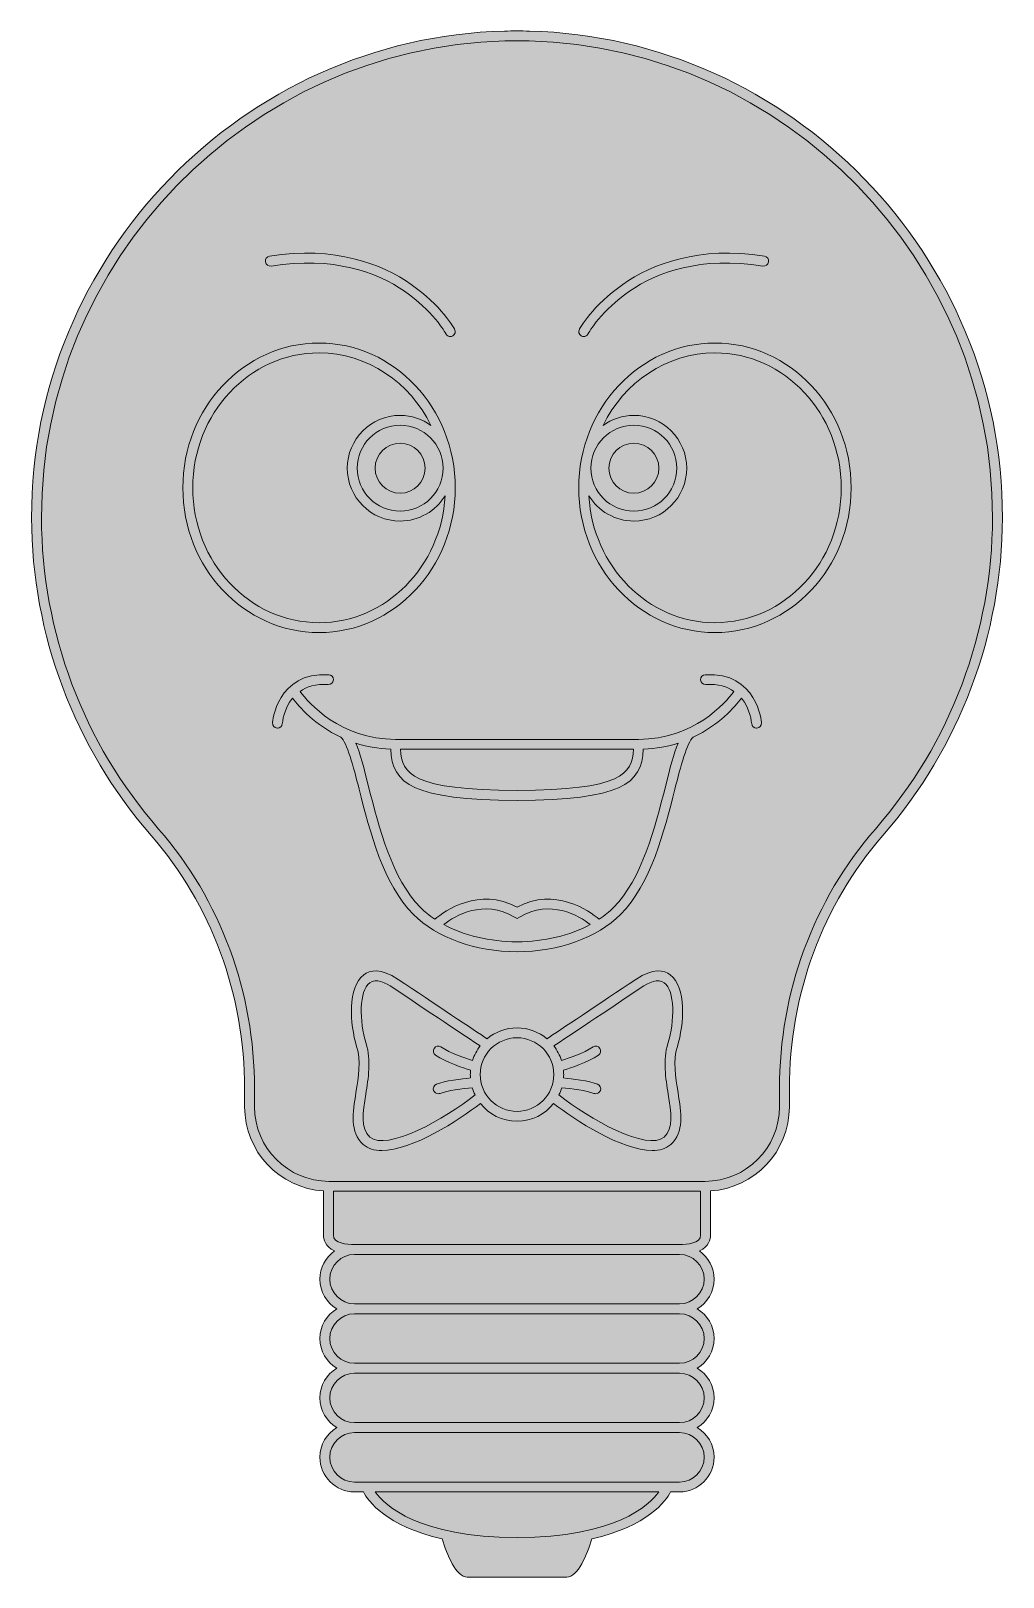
# Model space of a CAD drawing. Header units: inches. Extents: x 0.77 to 3.23, y -3.96 to -0.06.
import ezdxf

# ---------------------------------------------------------------- set-up
doc = ezdxf.new("R2010")
doc.units = ezdxf.units.IN
doc.header["$MEASUREMENT"] = 0
doc.layers.add('Design', color=7, linetype='Continuous', lineweight=0)

msp = doc.modelspace()

# ---------------------------------------------------------------- hatches: boundary and pattern name
at = {"layer": 'Design', "true_color": 0xf8e0c5, "transparency": 33554687}
h = msp.add_hatch(color=254, dxfattribs=at)
h.dxf.hatch_style = 2
edge = h.paths.add_edge_path()
edge.add_spline(control_points=[(2.0317, -0.0576), (2.0211, -0.0573), (2.0105, -0.0572), (2, -0.0572), (1.9895, -0.0572), (1.9789, -0.0573), (1.9683, -0.0576), (1.3075, -0.0742), (0.7713, -0.6259), (0.773, -1.2874), (0.7737, -1.583), (0.8811, -1.8683), (1.0754, -2.0908), (1.2277, -2.2652), (1.3115, -2.4925), (1.3115, -2.7307), (1.3115, -2.7307), (1.3115, -2.7765), (1.3115, -2.7765), (1.3115, -2.8894), (1.3998, -2.9818), (1.5109, -2.9889), (1.5109, -2.9889), (1.5109, -3.1006), (1.5109, -3.1006), (1.5109, -3.1105), (1.5145, -3.1294), (1.5388, -3.1405), (1.5164, -3.1563), (1.5018, -3.1824), (1.5018, -3.2118), (1.5018, -3.2437), (1.519, -3.2715), (1.5445, -3.2869), (1.519, -3.3022), (1.5018, -3.33), (1.5018, -3.3619), (1.5018, -3.3937), (1.519, -3.4216), (1.5445, -3.4369), (1.519, -3.4522), (1.5018, -3.4801), (1.5018, -3.5119), (1.5018, -3.5438), (1.519, -3.5716), (1.5445, -3.5869), (1.519, -3.6023), (1.5018, -3.6301), (1.5018, -3.662), (1.5018, -3.7102), (1.5411, -3.7495), (1.5893, -3.7495), (1.5893, -3.7495), (1.6117, -3.7495), (1.6117, -3.7495), (1.6237, -3.7725), (1.6686, -3.8353), (1.8107, -3.8685), (1.8229, -3.9074), (1.8458, -3.9647), (1.8742, -3.9647), (1.8742, -3.9647), (2.1258, -3.9647), (2.1258, -3.9647), (2.1542, -3.9647), (2.1771, -3.9074), (2.1893, -3.8685), (2.3314, -3.8353), (2.3763, -3.7725), (2.3883, -3.7495), (2.3883, -3.7495), (2.4107, -3.7495), (2.4107, -3.7495), (2.4589, -3.7495), (2.4982, -3.7102), (2.4982, -3.662), (2.4982, -3.6301), (2.481, -3.6023), (2.4555, -3.5869), (2.481, -3.5716), (2.4982, -3.5438), (2.4982, -3.5119), (2.4982, -3.4801), (2.481, -3.4522), (2.4555, -3.4369), (2.481, -3.4216), (2.4982, -3.3937), (2.4982, -3.3619), (2.4982, -3.33), (2.481, -3.3022), (2.4555, -3.2869), (2.481, -3.2715), (2.4982, -3.2437), (2.4982, -3.2118), (2.4982, -3.1824), (2.4836, -3.1563), (2.4612, -3.1405), (2.4855, -3.1294), (2.4891, -3.1105), (2.4891, -3.1006), (2.4891, -3.1006), (2.4891, -2.9889), (2.4891, -2.9889), (2.6002, -2.9818), (2.6885, -2.8894), (2.6885, -2.7765), (2.6885, -2.7765), (2.6885, -2.7307), (2.6885, -2.7307), (2.6885, -2.4925), (2.7723, -2.2652), (2.9246, -2.0908), (3.1189, -1.8683), (3.2263, -1.583), (3.227, -1.2874), (3.2287, -0.6259), (2.6925, -0.0742), (2.0317, -0.0576)], knot_values=[0, 0, 0, 0, 1, 1, 1, 2, 2, 2, 3, 3, 3, 4, 4, 4, 5, 5, 5, 6, 6, 6, 7, 7, 7, 8, 8, 8, 9, 9, 9, 10, 10, 10, 11, 11, 11, 12, 12, 12, 13, 13, 13, 14, 14, 14, 15, 15, 15, 16, 16, 16, 17, 17, 17, 18, 18, 18, 19, 19, 19, 20, 20, 20, 21, 21, 21, 22, 22, 22, 23, 23, 23, 24, 24, 24, 25, 25, 25, 26, 26, 26, 27, 27, 27, 28, 28, 28, 29, 29, 29, 30, 30, 30, 31, 31, 31, 32, 32, 32, 33, 33, 33, 34, 34, 34, 35, 35, 35, 36, 36, 36, 37, 37, 37, 38, 38, 38, 39, 39, 39, 39], degree=3, periodic=0)
at = {"layer": 'Design', "true_color": 0x333333, "transparency": 33554687}
h = msp.add_hatch(color=250, dxfattribs=at)
h.dxf.hatch_style = 2
edge = h.paths.add_edge_path()
edge.add_spline(control_points=[(2.3823, -2.7444), (2.3898, -2.7906), (2.3962, -2.8306), (2.3719, -2.8528), (2.3313, -2.8896), (2.1797, -2.8063), (2.106, -2.7463), (2.1088, -2.7404), (2.1112, -2.7344), (2.1131, -2.7281), (2.1363, -2.7303), (2.177, -2.7353), (2.1945, -2.7423), (2.196, -2.7429), (2.1976, -2.7432), (2.1991, -2.7432), (2.2041, -2.7432), (2.2088, -2.7402), (2.2107, -2.7354), (2.2133, -2.7289), (2.2102, -2.7217), (2.2038, -2.7191), (2.1826, -2.7106), (2.1393, -2.7055), (2.1175, -2.7034), (2.1177, -2.7005), (2.118, -2.6977), (2.118, -2.6947), (2.118, -2.691), (2.1177, -2.6874), (2.1174, -2.6837), (2.1366, -2.6779), (2.1777, -2.6642), (2.206, -2.6459), (2.2117, -2.6421), (2.2134, -2.6344), (2.2096, -2.6286), (2.2059, -2.6228), (2.1981, -2.6211), (2.1923, -2.6249), (2.1679, -2.6408), (2.1313, -2.6533), (2.1124, -2.6591), (2.1082, -2.6457), (2.1015, -2.6334), (2.0931, -2.6225), (2.127, -2.5999), (2.2286, -2.5324), (2.314, -2.4749), (2.3319, -2.4629), (2.3566, -2.451), (2.3724, -2.4627), (2.3995, -2.4828), (2.3989, -2.5598), (2.3814, -2.6163), (2.3684, -2.6584), (2.3758, -2.7041), (2.3823, -2.7444)], knot_values=[0, 0, 0, 0, 1, 1, 1, 2, 2, 2, 3, 3, 3, 4, 4, 4, 5, 5, 5, 6, 6, 6, 7, 7, 7, 8, 8, 8, 9, 9, 9, 10, 10, 10, 11, 11, 11, 12, 12, 12, 13, 13, 13, 14, 14, 14, 15, 15, 15, 16, 16, 16, 17, 17, 17, 18, 18, 18, 19, 19, 19, 19], degree=3, periodic=0)
edge = h.paths.add_edge_path()
edge.add_spline(control_points=[(2, -2.7877), (1.9487, -2.7877), (1.907, -2.746), (1.907, -2.6947), (1.907, -2.6435), (1.9487, -2.6018), (2, -2.6018), (2.0513, -2.6018), (2.093, -2.6435), (2.093, -2.6947), (2.093, -2.746), (2.0513, -2.7877), (2, -2.7877)], knot_values=[0, 0, 0, 0, 1, 1, 1, 2, 2, 2, 3, 3, 3, 4, 4, 4, 4], degree=3, periodic=0)
edge = h.paths.add_edge_path()
edge.add_spline(control_points=[(1.794, -2.6459), (1.8223, -2.6642), (1.8634, -2.6779), (1.8826, -2.6837), (1.8823, -2.6874), (1.882, -2.691), (1.882, -2.6947), (1.882, -2.6977), (1.8823, -2.7005), (1.8825, -2.7034), (1.8607, -2.7055), (1.8174, -2.7106), (1.7962, -2.7191), (1.7898, -2.7217), (1.7867, -2.7289), (1.7893, -2.7354), (1.7912, -2.7402), (1.7959, -2.7432), (1.8009, -2.7432), (1.8024, -2.7432), (1.804, -2.7429), (1.8055, -2.7423), (1.823, -2.7353), (1.8637, -2.7303), (1.8869, -2.7281), (1.8888, -2.7344), (1.8912, -2.7404), (1.894, -2.7463), (1.8203, -2.8063), (1.6687, -2.8896), (1.6281, -2.8528), (1.6038, -2.8306), (1.6102, -2.7906), (1.6177, -2.7444), (1.6242, -2.7041), (1.6316, -2.6584), (1.6186, -2.6163), (1.6011, -2.5598), (1.6005, -2.4828), (1.6276, -2.4627), (1.6434, -2.451), (1.6681, -2.4629), (1.686, -2.4749), (1.7714, -2.5324), (1.873, -2.5999), (1.9069, -2.6225), (1.8985, -2.6334), (1.8918, -2.6457), (1.8876, -2.6591), (1.8687, -2.6533), (1.8321, -2.6408), (1.8077, -2.6249), (1.8019, -2.6211), (1.7941, -2.6228), (1.7904, -2.6286), (1.7866, -2.6344), (1.7883, -2.6421), (1.794, -2.6459)], knot_values=[0, 0, 0, 0, 1, 1, 1, 2, 2, 2, 3, 3, 3, 4, 4, 4, 5, 5, 5, 6, 6, 6, 7, 7, 7, 8, 8, 8, 9, 9, 9, 10, 10, 10, 11, 11, 11, 12, 12, 12, 13, 13, 13, 14, 14, 14, 15, 15, 15, 16, 16, 16, 17, 17, 17, 18, 18, 18, 19, 19, 19, 19], degree=3, periodic=0)
edge = h.paths.add_edge_path()
edge.add_spline(control_points=[(2.3873, -2.4427), (2.3721, -2.4314), (2.3446, -2.4242), (2.3001, -2.4542), (2.2111, -2.514), (2.1048, -2.5847), (2.0755, -2.6042), (2.055, -2.5871), (2.0287, -2.5768), (2, -2.5768), (1.9713, -2.5768), (1.945, -2.5871), (1.9245, -2.6042), (1.8952, -2.5847), (1.7889, -2.514), (1.6999, -2.4542), (1.6554, -2.4242), (1.6279, -2.4314), (1.6127, -2.4427), (1.5712, -2.4735), (1.5772, -2.567), (1.5947, -2.6236), (1.606, -2.6602), (1.5994, -2.701), (1.593, -2.7404), (1.5847, -2.7916), (1.5769, -2.84), (1.6113, -2.8713), (1.6233, -2.8821), (1.6394, -2.8867), (1.6581, -2.8867), (1.7345, -2.8867), (1.8541, -2.8101), (1.9074, -2.7676), (1.929, -2.795), (1.9625, -2.8127), (2, -2.8127), (2.0375, -2.8127), (2.071, -2.795), (2.0926, -2.7676), (2.1459, -2.8101), (2.2655, -2.8867), (2.3419, -2.8867), (2.3606, -2.8867), (2.3767, -2.8821), (2.3887, -2.8713), (2.4231, -2.84), (2.4153, -2.7916), (2.407, -2.7404), (2.4006, -2.701), (2.394, -2.6602), (2.4053, -2.6236), (2.4228, -2.567), (2.4288, -2.4735), (2.3873, -2.4427)], knot_values=[0, 0, 0, 0, 1, 1, 1, 2, 2, 2, 3, 3, 3, 4, 4, 4, 5, 5, 5, 6, 6, 6, 7, 7, 7, 8, 8, 8, 9, 9, 9, 10, 10, 10, 11, 11, 11, 12, 12, 12, 13, 13, 13, 14, 14, 14, 15, 15, 15, 16, 16, 16, 17, 17, 17, 18, 18, 18, 18], degree=3, periodic=0)
edge = h.paths.add_edge_path()
edge.add_spline(control_points=[(2.1576, -0.811), (2.1589, -0.8086), (2.2927, -0.5737), (2.6256, -0.6266), (2.6324, -0.6277), (2.637, -0.6341), (2.6359, -0.641), (2.6349, -0.6478), (2.6285, -0.6524), (2.6216, -0.6513), (2.3065, -0.6012), (2.1845, -0.814), (2.1795, -0.8231), (2.1772, -0.8272), (2.173, -0.8295), (2.1686, -0.8295), (2.1665, -0.8295), (2.1644, -0.829), (2.1625, -0.828), (2.1565, -0.8246), (2.1543, -0.8171), (2.1576, -0.811)], knot_values=[0, 0, 0, 0, 1, 1, 1, 2, 2, 2, 3, 3, 3, 4, 4, 4, 5, 5, 5, 6, 6, 6, 7, 7, 7, 7], degree=3, periodic=0)
edge = h.paths.add_edge_path()
edge.add_spline(control_points=[(1.3641, -0.641), (1.363, -0.6341), (1.3676, -0.6277), (1.3744, -0.6266), (1.7073, -0.5737), (1.8411, -0.8086), (1.8424, -0.811), (1.8457, -0.8171), (1.8435, -0.8246), (1.8375, -0.828), (1.8356, -0.829), (1.8335, -0.8295), (1.8314, -0.8295), (1.827, -0.8295), (1.8228, -0.8272), (1.8205, -0.8231), (1.8155, -0.814), (1.6935, -0.6012), (1.3784, -0.6513), (1.3715, -0.6524), (1.3651, -0.6478), (1.3641, -0.641)], knot_values=[0, 0, 0, 0, 1, 1, 1, 2, 2, 2, 3, 3, 3, 4, 4, 4, 5, 5, 5, 6, 6, 6, 7, 7, 7, 7], degree=3, periodic=0)
edge = h.paths.add_edge_path()
edge.add_spline(control_points=[(2.375, -1.9672), (2.3485, -2.0714), (2.3155, -2.201), (2.2443, -2.2722), (2.2335, -2.283), (2.2213, -2.2928), (2.2079, -2.3018), (2.1821, -2.2807), (2.0955, -2.2202), (2, -2.2716), (1.9045, -2.2202), (1.8179, -2.2807), (1.7921, -2.3018), (1.7787, -2.2928), (1.7665, -2.283), (1.7557, -2.2722), (1.6845, -2.201), (1.6515, -2.0714), (1.625, -1.9672), (1.6132, -1.9209), (1.6037, -1.8834), (1.5926, -1.8572), (1.6188, -1.8656), (1.6482, -1.8713), (1.6807, -1.8724), (1.6847, -1.9617), (1.7366, -1.9998), (2, -2.0022), (2.2634, -1.9998), (2.3153, -1.9617), (2.3193, -1.8724), (2.3518, -1.8713), (2.3812, -1.8656), (2.4074, -1.8572), (2.3963, -1.8834), (2.3868, -1.9209), (2.375, -1.9672)], knot_values=[0, 0, 0, 0, 1, 1, 1, 2, 2, 2, 3, 3, 3, 4, 4, 4, 5, 5, 5, 6, 6, 6, 7, 7, 7, 8, 8, 8, 9, 9, 9, 10, 10, 10, 11, 11, 11, 12, 12, 12, 12], degree=3, periodic=0)
edge = h.paths.add_edge_path()
edge.add_spline(control_points=[(2, -2.3592), (1.9314, -2.3591), (1.8664, -2.3433), (1.8148, -2.3154), (1.8433, -2.2935), (1.9151, -2.2505), (1.9937, -2.2967), (1.9937, -2.2967), (2, -2.3005), (2, -2.3005), (2, -2.3005), (2.0063, -2.2967), (2.0063, -2.2967), (2.0849, -2.2505), (2.1567, -2.2935), (2.1852, -2.3154), (2.1336, -2.3433), (2.0686, -2.3591), (2, -2.3592)], knot_values=[0, 0, 0, 0, 1, 1, 1, 2, 2, 2, 3, 3, 3, 4, 4, 4, 5, 5, 5, 6, 6, 6, 6], degree=3, periodic=0)
edge = h.paths.add_edge_path()
edge.add_spline(control_points=[(2.2943, -1.8727), (2.2919, -1.9362), (2.2634, -1.9748), (2, -1.9772), (1.7366, -1.9748), (1.7081, -1.9362), (1.7057, -1.8727), (1.7057, -1.8727), (2.2943, -1.8727), (2.2943, -1.8727)], knot_values=[0, 0, 0, 0, 1, 1, 1, 2, 2, 2, 3, 3, 3, 3], degree=3, periodic=0)
edge = h.paths.add_edge_path()
edge.add_spline(control_points=[(2.4758, -1.6841), (2.469, -1.6845), (2.4637, -1.6904), (2.4641, -1.6973), (2.4645, -1.7042), (2.4702, -1.7094), (2.4773, -1.709), (2.5089, -1.7071), (2.5318, -1.7147), (2.5485, -1.7263), (2.5266, -1.7556), (2.4466, -1.8477), (2.3071, -1.8477), (2.3071, -1.8477), (1.6929, -1.8477), (1.6929, -1.8477), (1.5534, -1.8477), (1.4734, -1.7556), (1.4515, -1.7263), (1.4682, -1.7147), (1.4911, -1.7071), (1.5227, -1.709), (1.5298, -1.7094), (1.5355, -1.7042), (1.5359, -1.6973), (1.5363, -1.6904), (1.531, -1.6845), (1.5242, -1.6841), (1.3929, -1.6762), (1.382, -1.8046), (1.3819, -1.8059), (1.3814, -1.8128), (1.3866, -1.8188), (1.3935, -1.8193), (1.3938, -1.8193), (1.3941, -1.8194), (1.3944, -1.8194), (1.4009, -1.8194), (1.4064, -1.8144), (1.4068, -1.8078), (1.407, -1.8053), (1.4101, -1.7709), (1.4328, -1.7434), (1.4496, -1.7657), (1.4896, -1.8114), (1.5545, -1.8421), (1.5703, -1.8538), (1.5865, -1.9171), (1.6008, -1.9734), (1.628, -2.0805), (1.6619, -2.2138), (1.7381, -2.2899), (1.797, -2.3488), (1.8949, -2.3841), (2, -2.3842), (2.1051, -2.3841), (2.203, -2.3488), (2.2619, -2.2899), (2.3381, -2.2138), (2.372, -2.0805), (2.3992, -1.9734), (2.4135, -1.9171), (2.4297, -1.8538), (2.4455, -1.8421), (2.5104, -1.8114), (2.5504, -1.7657), (2.5672, -1.7434), (2.5899, -1.7709), (2.593, -1.8053), (2.5932, -1.8078), (2.5936, -1.8144), (2.5991, -1.8194), (2.6056, -1.8194), (2.6059, -1.8194), (2.6062, -1.8193), (2.6065, -1.8193), (2.6134, -1.8188), (2.6186, -1.8128), (2.6181, -1.8059), (2.618, -1.8046), (2.6071, -1.6762), (2.4758, -1.6841)], knot_values=[0, 0, 0, 0, 1, 1, 1, 2, 2, 2, 3, 3, 3, 4, 4, 4, 5, 5, 5, 6, 6, 6, 7, 7, 7, 8, 8, 8, 9, 9, 9, 10, 10, 10, 11, 11, 11, 12, 12, 12, 13, 13, 13, 14, 14, 14, 15, 15, 15, 16, 16, 16, 17, 17, 17, 18, 18, 18, 19, 19, 19, 20, 20, 20, 21, 21, 21, 22, 22, 22, 23, 23, 23, 24, 24, 24, 25, 25, 25, 26, 26, 26, 27, 27, 27, 27], degree=3, periodic=0)
edge = h.paths.add_edge_path()
edge.add_spline(control_points=[(2.2324, -1.1624), (2.2324, -1.1275), (2.2606, -1.0993), (2.2955, -1.0993), (2.3303, -1.0993), (2.3586, -1.1275), (2.3586, -1.1624), (2.3586, -1.1972), (2.3303, -1.2255), (2.2955, -1.2255), (2.2606, -1.2255), (2.2324, -1.1972), (2.2324, -1.1624)], knot_values=[0, 0, 0, 0, 1, 1, 1, 2, 2, 2, 3, 3, 3, 4, 4, 4, 4], degree=3, periodic=0)
edge = h.paths.add_edge_path()
edge.add_spline(control_points=[(1.7676, -1.1624), (1.7676, -1.1972), (1.7394, -1.2255), (1.7045, -1.2255), (1.6697, -1.2255), (1.6414, -1.1972), (1.6414, -1.1624), (1.6414, -1.1275), (1.6697, -1.0993), (1.7045, -1.0993), (1.7394, -1.0993), (1.7676, -1.1275), (1.7676, -1.1624)], knot_values=[0, 0, 0, 0, 1, 1, 1, 2, 2, 2, 3, 3, 3, 4, 4, 4, 4], degree=3, periodic=0)
edge = h.paths.add_edge_path()
edge.add_spline(control_points=[(2.1869, -1.1624), (2.1869, -1.1025), (2.2356, -1.0538), (2.2955, -1.0538), (2.3553, -1.0538), (2.404, -1.1025), (2.404, -1.1624), (2.404, -1.2222), (2.3553, -1.2709), (2.2955, -1.2709), (2.2356, -1.2709), (2.1869, -1.2222), (2.1869, -1.1624)], knot_values=[0, 0, 0, 0, 1, 1, 1, 2, 2, 2, 3, 3, 3, 4, 4, 4, 4], degree=3, periodic=0)
edge = h.paths.add_edge_path()
edge.add_spline(control_points=[(2.5004, -1.5527), (2.3306, -1.5527), (2.1914, -1.4106), (2.1817, -1.2319), (2.2052, -1.2702), (2.2473, -1.2959), (2.2955, -1.2959), (2.3691, -1.2959), (2.429, -1.236), (2.429, -1.1624), (2.429, -1.0887), (2.3691, -1.0288), (2.2955, -1.0288), (2.2663, -1.0288), (2.2394, -1.0383), (2.2174, -1.0543), (2.2708, -0.9454), (2.3776, -0.8709), (2.5004, -0.8709), (2.6765, -0.8709), (2.8197, -1.0239), (2.8197, -1.2118), (2.8197, -1.3998), (2.6765, -1.5527), (2.5004, -1.5527)], knot_values=[0, 0, 0, 0, 1, 1, 1, 2, 2, 2, 3, 3, 3, 4, 4, 4, 5, 5, 5, 6, 6, 6, 7, 7, 7, 8, 8, 8, 8], degree=3, periodic=0)
edge = h.paths.add_edge_path()
edge.add_spline(control_points=[(2.5004, -0.8459), (2.3105, -0.8459), (2.1561, -1.0101), (2.1561, -1.2118), (2.1561, -1.4136), (2.3105, -1.5777), (2.5004, -1.5777), (2.6903, -1.5777), (2.8447, -1.4136), (2.8447, -1.2118), (2.8447, -1.0101), (2.6903, -0.8459), (2.5004, -0.8459)], knot_values=[0, 0, 0, 0, 1, 1, 1, 2, 2, 2, 3, 3, 3, 4, 4, 4, 4], degree=3, periodic=0)
edge = h.paths.add_edge_path()
edge.add_spline(control_points=[(1.8131, -1.1624), (1.8131, -1.2222), (1.7644, -1.2709), (1.7045, -1.2709), (1.6447, -1.2709), (1.596, -1.2222), (1.596, -1.1624), (1.596, -1.1025), (1.6447, -1.0538), (1.7045, -1.0538), (1.7644, -1.0538), (1.8131, -1.1025), (1.8131, -1.1624)], knot_values=[0, 0, 0, 0, 1, 1, 1, 2, 2, 2, 3, 3, 3, 4, 4, 4, 4], degree=3, periodic=0)
edge = h.paths.add_edge_path()
edge.add_spline(control_points=[(1.1803, -1.2118), (1.1803, -1.0239), (1.3235, -0.8709), (1.4996, -0.8709), (1.6224, -0.8709), (1.7292, -0.9454), (1.7826, -1.0543), (1.7606, -1.0383), (1.7337, -1.0288), (1.7045, -1.0288), (1.6309, -1.0288), (1.571, -1.0887), (1.571, -1.1624), (1.571, -1.236), (1.6309, -1.2959), (1.7045, -1.2959), (1.7527, -1.2959), (1.7948, -1.2702), (1.8183, -1.2319), (1.8086, -1.4106), (1.6694, -1.5527), (1.4996, -1.5527), (1.3235, -1.5527), (1.1803, -1.3998), (1.1803, -1.2118)], knot_values=[0, 0, 0, 0, 1, 1, 1, 2, 2, 2, 3, 3, 3, 4, 4, 4, 5, 5, 5, 6, 6, 6, 7, 7, 7, 8, 8, 8, 8], degree=3, periodic=0)
edge = h.paths.add_edge_path()
edge.add_spline(control_points=[(1.8439, -1.2118), (1.8439, -1.0101), (1.6895, -0.8459), (1.4996, -0.8459), (1.3097, -0.8459), (1.1553, -1.0101), (1.1553, -1.2118), (1.1553, -1.4136), (1.3097, -1.5777), (1.4996, -1.5777), (1.6895, -1.5777), (1.8439, -1.4136), (1.8439, -1.2118)], knot_values=[0, 0, 0, 0, 1, 1, 1, 2, 2, 2, 3, 3, 3, 4, 4, 4, 4], degree=3, periodic=0)
edge = h.paths.add_edge_path()
edge.add_spline(control_points=[(2.9058, -2.0744), (2.7495, -2.2533), (2.6635, -2.4864), (2.6635, -2.7307), (2.6635, -2.7307), (2.6635, -2.7765), (2.6635, -2.7765), (2.6635, -2.8802), (2.5791, -2.9646), (2.4753, -2.9646), (2.4753, -2.9646), (1.5247, -2.9646), (1.5247, -2.9646), (1.4209, -2.9646), (1.3365, -2.8802), (1.3365, -2.7765), (1.3365, -2.7765), (1.3365, -2.7307), (1.3365, -2.7307), (1.3365, -2.4864), (1.2505, -2.2533), (1.0942, -2.0744), (0.9039, -1.8564), (0.7987, -1.5769), (0.798, -1.2873), (0.7963, -0.6393), (1.3216, -0.0989), (1.969, -0.0826), (1.9793, -0.0823), (1.9897, -0.0822), (2, -0.0822), (2.0103, -0.0822), (2.0207, -0.0823), (2.031, -0.0826), (2.6784, -0.0989), (3.2037, -0.6393), (3.202, -1.2873), (3.2013, -1.5769), (3.0961, -1.8564), (2.9058, -2.0744)], knot_values=[0, 0, 0, 0, 1, 1, 1, 2, 2, 2, 3, 3, 3, 4, 4, 4, 5, 5, 5, 6, 6, 6, 7, 7, 7, 8, 8, 8, 9, 9, 9, 10, 10, 10, 11, 11, 11, 12, 12, 12, 13, 13, 13, 13], degree=3, periodic=0)
edge = h.paths.add_edge_path()
edge.add_spline(control_points=[(2.4641, -3.1006), (2.4641, -3.1212), (2.4306, -3.1243), (2.4107, -3.1243), (2.4107, -3.1243), (1.5893, -3.1243), (1.5893, -3.1243), (1.5694, -3.1243), (1.5359, -3.1212), (1.5359, -3.1006), (1.5359, -3.1006), (1.5359, -2.9896), (1.5359, -2.9896), (1.5359, -2.9896), (2.4641, -2.9896), (2.4641, -2.9896), (2.4641, -2.9896), (2.4641, -3.1006), (2.4641, -3.1006)], knot_values=[0, 0, 0, 0, 1, 1, 1, 2, 2, 2, 3, 3, 3, 4, 4, 4, 5, 5, 5, 6, 6, 6, 6], degree=3, periodic=0)
edge = h.paths.add_edge_path()
edge.add_spline(control_points=[(2.4732, -3.2118), (2.4732, -3.2463), (2.4452, -3.2743), (2.4107, -3.2743), (2.4107, -3.2743), (1.5893, -3.2743), (1.5893, -3.2743), (1.5548, -3.2743), (1.5268, -3.2463), (1.5268, -3.2118), (1.5268, -3.1773), (1.5548, -3.1493), (1.5893, -3.1493), (1.5893, -3.1493), (2.4107, -3.1493), (2.4107, -3.1493), (2.4452, -3.1493), (2.4732, -3.1773), (2.4732, -3.2118)], knot_values=[0, 0, 0, 0, 1, 1, 1, 2, 2, 2, 3, 3, 3, 4, 4, 4, 5, 5, 5, 6, 6, 6, 6], degree=3, periodic=0)
edge = h.paths.add_edge_path()
edge.add_spline(control_points=[(2.4732, -3.3619), (2.4732, -3.3963), (2.4452, -3.4244), (2.4107, -3.4244), (2.4107, -3.4244), (1.5893, -3.4244), (1.5893, -3.4244), (1.5548, -3.4244), (1.5268, -3.3963), (1.5268, -3.3619), (1.5268, -3.3274), (1.5548, -3.2994), (1.5893, -3.2994), (1.5893, -3.2994), (2.4107, -3.2994), (2.4107, -3.2994), (2.4452, -3.2994), (2.4732, -3.3274), (2.4732, -3.3619)], knot_values=[0, 0, 0, 0, 1, 1, 1, 2, 2, 2, 3, 3, 3, 4, 4, 4, 5, 5, 5, 6, 6, 6, 6], degree=3, periodic=0)
edge = h.paths.add_edge_path()
edge.add_spline(control_points=[(2.4732, -3.5119), (2.4732, -3.5464), (2.4452, -3.5744), (2.4107, -3.5744), (2.4107, -3.5744), (1.5893, -3.5744), (1.5893, -3.5744), (1.5548, -3.5744), (1.5268, -3.5464), (1.5268, -3.5119), (1.5268, -3.4774), (1.5548, -3.4494), (1.5893, -3.4494), (1.5893, -3.4494), (2.4107, -3.4494), (2.4107, -3.4494), (2.4452, -3.4494), (2.4732, -3.4774), (2.4732, -3.5119)], knot_values=[0, 0, 0, 0, 1, 1, 1, 2, 2, 2, 3, 3, 3, 4, 4, 4, 5, 5, 5, 6, 6, 6, 6], degree=3, periodic=0)
edge = h.paths.add_edge_path()
edge.add_spline(control_points=[(2.4732, -3.662), (2.4732, -3.6965), (2.4452, -3.7245), (2.4107, -3.7245), (2.4107, -3.7245), (1.5893, -3.7245), (1.5893, -3.7245), (1.5548, -3.7245), (1.5268, -3.6965), (1.5268, -3.662), (1.5268, -3.6275), (1.5548, -3.5994), (1.5893, -3.5994), (1.5893, -3.5994), (2.4107, -3.5994), (2.4107, -3.5994), (2.4452, -3.5994), (2.4732, -3.6275), (2.4732, -3.662)], knot_values=[0, 0, 0, 0, 1, 1, 1, 2, 2, 2, 3, 3, 3, 4, 4, 4, 5, 5, 5, 6, 6, 6, 6], degree=3, periodic=0)
edge = h.paths.add_edge_path()
edge.add_spline(control_points=[(2, -3.8645), (1.7511, -3.8645), (1.6668, -3.7839), (1.6414, -3.7495), (1.6414, -3.7495), (2.3586, -3.7495), (2.3586, -3.7495), (2.3332, -3.7839), (2.2489, -3.8645), (2, -3.8645)], knot_values=[0, 0, 0, 0, 1, 1, 1, 2, 2, 2, 3, 3, 3, 3], degree=3, periodic=0)
edge = h.paths.add_edge_path()
edge.add_spline(control_points=[(2.0317, -0.0576), (2.0211, -0.0573), (2.0105, -0.0572), (2, -0.0572), (1.9895, -0.0572), (1.9789, -0.0573), (1.9683, -0.0576), (1.3075, -0.0742), (0.7713, -0.6259), (0.773, -1.2874), (0.7737, -1.583), (0.8811, -1.8683), (1.0754, -2.0908), (1.2277, -2.2652), (1.3115, -2.4925), (1.3115, -2.7307), (1.3115, -2.7307), (1.3115, -2.7765), (1.3115, -2.7765), (1.3115, -2.8894), (1.3998, -2.9818), (1.5109, -2.9889), (1.5109, -2.9889), (1.5109, -3.1006), (1.5109, -3.1006), (1.5109, -3.1105), (1.5145, -3.1294), (1.5388, -3.1405), (1.5164, -3.1563), (1.5018, -3.1824), (1.5018, -3.2118), (1.5018, -3.2437), (1.519, -3.2715), (1.5445, -3.2869), (1.519, -3.3022), (1.5018, -3.33), (1.5018, -3.3619), (1.5018, -3.3937), (1.519, -3.4216), (1.5445, -3.4369), (1.519, -3.4522), (1.5018, -3.4801), (1.5018, -3.5119), (1.5018, -3.5438), (1.519, -3.5716), (1.5445, -3.5869), (1.519, -3.6023), (1.5018, -3.6301), (1.5018, -3.662), (1.5018, -3.7102), (1.5411, -3.7495), (1.5893, -3.7495), (1.5893, -3.7495), (1.6117, -3.7495), (1.6117, -3.7495), (1.6237, -3.7725), (1.6686, -3.8353), (1.8107, -3.8685), (1.8229, -3.9074), (1.8458, -3.9647), (1.8742, -3.9647), (1.8742, -3.9647), (2.1258, -3.9647), (2.1258, -3.9647), (2.1542, -3.9647), (2.1771, -3.9074), (2.1893, -3.8685), (2.3314, -3.8353), (2.3763, -3.7725), (2.3883, -3.7495), (2.3883, -3.7495), (2.4107, -3.7495), (2.4107, -3.7495), (2.4589, -3.7495), (2.4982, -3.7102), (2.4982, -3.662), (2.4982, -3.6301), (2.481, -3.6023), (2.4555, -3.5869), (2.481, -3.5716), (2.4982, -3.5438), (2.4982, -3.5119), (2.4982, -3.4801), (2.481, -3.4522), (2.4555, -3.4369), (2.481, -3.4216), (2.4982, -3.3937), (2.4982, -3.3619), (2.4982, -3.33), (2.481, -3.3022), (2.4555, -3.2869), (2.481, -3.2715), (2.4982, -3.2437), (2.4982, -3.2118), (2.4982, -3.1824), (2.4836, -3.1563), (2.4612, -3.1405), (2.4855, -3.1294), (2.4891, -3.1105), (2.4891, -3.1006), (2.4891, -3.1006), (2.4891, -2.9889), (2.4891, -2.9889), (2.6002, -2.9818), (2.6885, -2.8894), (2.6885, -2.7765), (2.6885, -2.7765), (2.6885, -2.7307), (2.6885, -2.7307), (2.6885, -2.4925), (2.7723, -2.2652), (2.9246, -2.0908), (3.1189, -1.8683), (3.2263, -1.583), (3.227, -1.2874), (3.2287, -0.6259), (2.6925, -0.0742), (2.0317, -0.0576)], knot_values=[0, 0, 0, 0, 1, 1, 1, 2, 2, 2, 3, 3, 3, 4, 4, 4, 5, 5, 5, 6, 6, 6, 7, 7, 7, 8, 8, 8, 9, 9, 9, 10, 10, 10, 11, 11, 11, 12, 12, 12, 13, 13, 13, 14, 14, 14, 15, 15, 15, 16, 16, 16, 17, 17, 17, 18, 18, 18, 19, 19, 19, 20, 20, 20, 21, 21, 21, 22, 22, 22, 23, 23, 23, 24, 24, 24, 25, 25, 25, 26, 26, 26, 27, 27, 27, 28, 28, 28, 29, 29, 29, 30, 30, 30, 31, 31, 31, 32, 32, 32, 33, 33, 33, 34, 34, 34, 35, 35, 35, 36, 36, 36, 37, 37, 37, 38, 38, 38, 39, 39, 39, 39], degree=3, periodic=0)

# ---------------------------------------------------------------- linework, layer by layer
at = {"layer": 'Design'}
for points, knots in [([(2.0317, -0.0576), (2.0211, -0.0573), (2.0105, -0.0572), (2, -0.0572), (1.9895, -0.0572), (1.9789, -0.0573), (1.9683, -0.0576), (1.3075, -0.0742), (0.7713, -0.6259), (0.773, -1.2874), (0.7737, -1.583), (0.8811, -1.8683), (1.0754, -2.0908), (1.2277, -2.2652), (1.3115, -2.4925), (1.3115, -2.7307), (1.3115, -2.7307), (1.3115, -2.7765), (1.3115, -2.7765), (1.3115, -2.8894), (1.3998, -2.9818), (1.5109, -2.9889), (1.5109, -2.9889), (1.5109, -3.1006), (1.5109, -3.1006), (1.5109, -3.1105), (1.5145, -3.1294), (1.5388, -3.1405), (1.5164, -3.1563), (1.5018, -3.1824), (1.5018, -3.2118), (1.5018, -3.2437), (1.519, -3.2715), (1.5445, -3.2869), (1.519, -3.3022), (1.5018, -3.33), (1.5018, -3.3619), (1.5018, -3.3937), (1.519, -3.4216), (1.5445, -3.4369), (1.519, -3.4522), (1.5018, -3.4801), (1.5018, -3.5119), (1.5018, -3.5438), (1.519, -3.5716), (1.5445, -3.5869), (1.519, -3.6023), (1.5018, -3.6301), (1.5018, -3.662), (1.5018, -3.7102), (1.5411, -3.7495), (1.5893, -3.7495), (1.5893, -3.7495), (1.6117, -3.7495), (1.6117, -3.7495), (1.6237, -3.7725), (1.6686, -3.8353), (1.8107, -3.8685), (1.8229, -3.9074), (1.8458, -3.9647), (1.8742, -3.9647), (1.8742, -3.9647), (2.1258, -3.9647), (2.1258, -3.9647), (2.1542, -3.9647), (2.1771, -3.9074), (2.1893, -3.8685), (2.3314, -3.8353), (2.3763, -3.7725), (2.3883, -3.7495), (2.3883, -3.7495), (2.4107, -3.7495), (2.4107, -3.7495), (2.4589, -3.7495), (2.4982, -3.7102), (2.4982, -3.662), (2.4982, -3.6301), (2.481, -3.6023), (2.4555, -3.5869), (2.481, -3.5716), (2.4982, -3.5438), (2.4982, -3.5119), (2.4982, -3.4801), (2.481, -3.4522), (2.4555, -3.4369), (2.481, -3.4216), (2.4982, -3.3937), (2.4982, -3.3619), (2.4982, -3.33), (2.481, -3.3022), (2.4555, -3.2869), (2.481, -3.2715), (2.4982, -3.2437), (2.4982, -3.2118), (2.4982, -3.1824), (2.4836, -3.1563), (2.4612, -3.1405), (2.4855, -3.1294), (2.4891, -3.1105), (2.4891, -3.1006), (2.4891, -3.1006), (2.4891, -2.9889), (2.4891, -2.9889), (2.6002, -2.9818), (2.6885, -2.8894), (2.6885, -2.7765), (2.6885, -2.7765), (2.6885, -2.7307), (2.6885, -2.7307), (2.6885, -2.4925), (2.7723, -2.2652), (2.9246, -2.0908), (3.1189, -1.8683), (3.2263, -1.583), (3.227, -1.2874), (3.2287, -0.6259), (2.6925, -0.0742), (2.0317, -0.0576)], [0, 0, 0, 0, 1, 1, 1, 2, 2, 2, 3, 3, 3, 4, 4, 4, 5, 5, 5, 6, 6, 6, 7, 7, 7, 8, 8, 8, 9, 9, 9, 10, 10, 10, 11, 11, 11, 12, 12, 12, 13, 13, 13, 14, 14, 14, 15, 15, 15, 16, 16, 16, 17, 17, 17, 18, 18, 18, 19, 19, 19, 20, 20, 20, 21, 21, 21, 22, 22, 22, 23, 23, 23, 24, 24, 24, 25, 25, 25, 26, 26, 26, 27, 27, 27, 28, 28, 28, 29, 29, 29, 30, 30, 30, 31, 31, 31, 32, 32, 32, 33, 33, 33, 34, 34, 34, 35, 35, 35, 36, 36, 36, 37, 37, 37, 38, 38, 38, 39, 39, 39, 39]), ([(2.0317, -0.0576), (2.0211, -0.0573), (2.0105, -0.0572), (2, -0.0572), (1.9895, -0.0572), (1.9789, -0.0573), (1.9683, -0.0576), (1.3075, -0.0742), (0.7713, -0.6259), (0.773, -1.2874), (0.7737, -1.583), (0.8811, -1.8683), (1.0754, -2.0908), (1.2277, -2.2652), (1.3115, -2.4925), (1.3115, -2.7307), (1.3115, -2.7307), (1.3115, -2.7765), (1.3115, -2.7765), (1.3115, -2.8894), (1.3998, -2.9818), (1.5109, -2.9889), (1.5109, -2.9889), (1.5109, -3.1006), (1.5109, -3.1006), (1.5109, -3.1105), (1.5145, -3.1294), (1.5388, -3.1405), (1.5164, -3.1563), (1.5018, -3.1824), (1.5018, -3.2118), (1.5018, -3.2437), (1.519, -3.2715), (1.5445, -3.2869), (1.519, -3.3022), (1.5018, -3.33), (1.5018, -3.3619), (1.5018, -3.3937), (1.519, -3.4216), (1.5445, -3.4369), (1.519, -3.4522), (1.5018, -3.4801), (1.5018, -3.5119), (1.5018, -3.5438), (1.519, -3.5716), (1.5445, -3.5869), (1.519, -3.6023), (1.5018, -3.6301), (1.5018, -3.662), (1.5018, -3.7102), (1.5411, -3.7495), (1.5893, -3.7495), (1.5893, -3.7495), (1.6117, -3.7495), (1.6117, -3.7495), (1.6237, -3.7725), (1.6686, -3.8353), (1.8107, -3.8685), (1.8229, -3.9074), (1.8458, -3.9647), (1.8742, -3.9647), (1.8742, -3.9647), (2.1258, -3.9647), (2.1258, -3.9647), (2.1542, -3.9647), (2.1771, -3.9074), (2.1893, -3.8685), (2.3314, -3.8353), (2.3763, -3.7725), (2.3883, -3.7495), (2.3883, -3.7495), (2.4107, -3.7495), (2.4107, -3.7495), (2.4589, -3.7495), (2.4982, -3.7102), (2.4982, -3.662), (2.4982, -3.6301), (2.481, -3.6023), (2.4555, -3.5869), (2.481, -3.5716), (2.4982, -3.5438), (2.4982, -3.5119), (2.4982, -3.4801), (2.481, -3.4522), (2.4555, -3.4369), (2.481, -3.4216), (2.4982, -3.3937), (2.4982, -3.3619), (2.4982, -3.33), (2.481, -3.3022), (2.4555, -3.2869), (2.481, -3.2715), (2.4982, -3.2437), (2.4982, -3.2118), (2.4982, -3.1824), (2.4836, -3.1563), (2.4612, -3.1405), (2.4855, -3.1294), (2.4891, -3.1105), (2.4891, -3.1006), (2.4891, -3.1006), (2.4891, -2.9889), (2.4891, -2.9889), (2.6002, -2.9818), (2.6885, -2.8894), (2.6885, -2.7765), (2.6885, -2.7765), (2.6885, -2.7307), (2.6885, -2.7307), (2.6885, -2.4925), (2.7723, -2.2652), (2.9246, -2.0908), (3.1189, -1.8683), (3.2263, -1.583), (3.227, -1.2874), (3.2287, -0.6259), (2.6925, -0.0742), (2.0317, -0.0576)], [0, 0, 0, 0, 1, 1, 1, 2, 2, 2, 3, 3, 3, 4, 4, 4, 5, 5, 5, 6, 6, 6, 7, 7, 7, 8, 8, 8, 9, 9, 9, 10, 10, 10, 11, 11, 11, 12, 12, 12, 13, 13, 13, 14, 14, 14, 15, 15, 15, 16, 16, 16, 17, 17, 17, 18, 18, 18, 19, 19, 19, 20, 20, 20, 21, 21, 21, 22, 22, 22, 23, 23, 23, 24, 24, 24, 25, 25, 25, 26, 26, 26, 27, 27, 27, 28, 28, 28, 29, 29, 29, 30, 30, 30, 31, 31, 31, 32, 32, 32, 33, 33, 33, 34, 34, 34, 35, 35, 35, 36, 36, 36, 37, 37, 37, 38, 38, 38, 39, 39, 39, 39]), ([(2.9058, -2.0744), (2.7495, -2.2533), (2.6635, -2.4864), (2.6635, -2.7307), (2.6635, -2.7307), (2.6635, -2.7765), (2.6635, -2.7765), (2.6635, -2.8802), (2.5791, -2.9646), (2.4753, -2.9646), (2.4753, -2.9646), (1.5247, -2.9646), (1.5247, -2.9646), (1.4209, -2.9646), (1.3365, -2.8802), (1.3365, -2.7765), (1.3365, -2.7765), (1.3365, -2.7307), (1.3365, -2.7307), (1.3365, -2.4864), (1.2505, -2.2533), (1.0942, -2.0744), (0.9039, -1.8564), (0.7987, -1.5769), (0.798, -1.2873), (0.7963, -0.6393), (1.3216, -0.0989), (1.969, -0.0826), (1.9793, -0.0823), (1.9897, -0.0822), (2, -0.0822), (2.0103, -0.0822), (2.0207, -0.0823), (2.031, -0.0826), (2.6784, -0.0989), (3.2037, -0.6393), (3.202, -1.2873), (3.2013, -1.5769), (3.0961, -1.8564), (2.9058, -2.0744)], [0, 0, 0, 0, 1, 1, 1, 2, 2, 2, 3, 3, 3, 4, 4, 4, 5, 5, 5, 6, 6, 6, 7, 7, 7, 8, 8, 8, 9, 9, 9, 10, 10, 10, 11, 11, 11, 12, 12, 12, 13, 13, 13, 13]), ([(1.3641, -0.641), (1.363, -0.6341), (1.3676, -0.6277), (1.3744, -0.6266), (1.7073, -0.5737), (1.8411, -0.8086), (1.8424, -0.811), (1.8457, -0.8171), (1.8435, -0.8246), (1.8375, -0.828), (1.8356, -0.829), (1.8335, -0.8295), (1.8314, -0.8295), (1.827, -0.8295), (1.8228, -0.8272), (1.8205, -0.8231), (1.8155, -0.814), (1.6935, -0.6012), (1.3784, -0.6513), (1.3715, -0.6524), (1.3651, -0.6478), (1.3641, -0.641)], [0, 0, 0, 0, 1, 1, 1, 2, 2, 2, 3, 3, 3, 4, 4, 4, 5, 5, 5, 6, 6, 6, 7, 7, 7, 7]), ([(2.1576, -0.811), (2.1589, -0.8086), (2.2927, -0.5737), (2.6256, -0.6266), (2.6324, -0.6277), (2.637, -0.6341), (2.6359, -0.641), (2.6349, -0.6478), (2.6285, -0.6524), (2.6216, -0.6513), (2.3065, -0.6012), (2.1845, -0.814), (2.1795, -0.8231), (2.1772, -0.8272), (2.173, -0.8295), (2.1686, -0.8295), (2.1665, -0.8295), (2.1644, -0.829), (2.1625, -0.828), (2.1565, -0.8246), (2.1543, -0.8171), (2.1576, -0.811)], [0, 0, 0, 0, 1, 1, 1, 2, 2, 2, 3, 3, 3, 4, 4, 4, 5, 5, 5, 6, 6, 6, 7, 7, 7, 7]), ([(1.8439, -1.2118), (1.8439, -1.0101), (1.6895, -0.8459), (1.4996, -0.8459), (1.3097, -0.8459), (1.1553, -1.0101), (1.1553, -1.2118), (1.1553, -1.4136), (1.3097, -1.5777), (1.4996, -1.5777), (1.6895, -1.5777), (1.8439, -1.4136), (1.8439, -1.2118)], [0, 0, 0, 0, 1, 1, 1, 2, 2, 2, 3, 3, 3, 4, 4, 4, 4]), ([(2.5004, -0.8459), (2.3105, -0.8459), (2.1561, -1.0101), (2.1561, -1.2118), (2.1561, -1.4136), (2.3105, -1.5777), (2.5004, -1.5777), (2.6903, -1.5777), (2.8447, -1.4136), (2.8447, -1.2118), (2.8447, -1.0101), (2.6903, -0.8459), (2.5004, -0.8459)], [0, 0, 0, 0, 1, 1, 1, 2, 2, 2, 3, 3, 3, 4, 4, 4, 4]), ([(1.1803, -1.2118), (1.1803, -1.0239), (1.3235, -0.8709), (1.4996, -0.8709), (1.6224, -0.8709), (1.7292, -0.9454), (1.7826, -1.0543), (1.7606, -1.0383), (1.7337, -1.0288), (1.7045, -1.0288), (1.6309, -1.0288), (1.571, -1.0887), (1.571, -1.1624), (1.571, -1.236), (1.6309, -1.2959), (1.7045, -1.2959), (1.7527, -1.2959), (1.7948, -1.2702), (1.8183, -1.2319), (1.8086, -1.4106), (1.6694, -1.5527), (1.4996, -1.5527), (1.3235, -1.5527), (1.1803, -1.3998), (1.1803, -1.2118)], [0, 0, 0, 0, 1, 1, 1, 2, 2, 2, 3, 3, 3, 4, 4, 4, 5, 5, 5, 6, 6, 6, 7, 7, 7, 8, 8, 8, 8]), ([(2.5004, -1.5527), (2.3306, -1.5527), (2.1914, -1.4106), (2.1817, -1.2319), (2.2052, -1.2702), (2.2473, -1.2959), (2.2955, -1.2959), (2.3691, -1.2959), (2.429, -1.236), (2.429, -1.1624), (2.429, -1.0887), (2.3691, -1.0288), (2.2955, -1.0288), (2.2663, -1.0288), (2.2394, -1.0383), (2.2174, -1.0543), (2.2708, -0.9454), (2.3776, -0.8709), (2.5004, -0.8709), (2.6765, -0.8709), (2.8197, -1.0239), (2.8197, -1.2118), (2.8197, -1.3998), (2.6765, -1.5527), (2.5004, -1.5527)], [0, 0, 0, 0, 1, 1, 1, 2, 2, 2, 3, 3, 3, 4, 4, 4, 5, 5, 5, 6, 6, 6, 7, 7, 7, 8, 8, 8, 8]), ([(1.8131, -1.1624), (1.8131, -1.2222), (1.7644, -1.2709), (1.7045, -1.2709), (1.6447, -1.2709), (1.596, -1.2222), (1.596, -1.1624), (1.596, -1.1025), (1.6447, -1.0538), (1.7045, -1.0538), (1.7644, -1.0538), (1.8131, -1.1025), (1.8131, -1.1624)], [0, 0, 0, 0, 1, 1, 1, 2, 2, 2, 3, 3, 3, 4, 4, 4, 4]), ([(2.1869, -1.1624), (2.1869, -1.1025), (2.2356, -1.0538), (2.2955, -1.0538), (2.3553, -1.0538), (2.404, -1.1025), (2.404, -1.1624), (2.404, -1.2222), (2.3553, -1.2709), (2.2955, -1.2709), (2.2356, -1.2709), (2.1869, -1.2222), (2.1869, -1.1624)], [0, 0, 0, 0, 1, 1, 1, 2, 2, 2, 3, 3, 3, 4, 4, 4, 4]), ([(1.7676, -1.1624), (1.7676, -1.1972), (1.7394, -1.2255), (1.7045, -1.2255), (1.6697, -1.2255), (1.6414, -1.1972), (1.6414, -1.1624), (1.6414, -1.1275), (1.6697, -1.0993), (1.7045, -1.0993), (1.7394, -1.0993), (1.7676, -1.1275), (1.7676, -1.1624)], [0, 0, 0, 0, 1, 1, 1, 2, 2, 2, 3, 3, 3, 4, 4, 4, 4]), ([(2.2324, -1.1624), (2.2324, -1.1275), (2.2606, -1.0993), (2.2955, -1.0993), (2.3303, -1.0993), (2.3586, -1.1275), (2.3586, -1.1624), (2.3586, -1.1972), (2.3303, -1.2255), (2.2955, -1.2255), (2.2606, -1.2255), (2.2324, -1.1972), (2.2324, -1.1624)], [0, 0, 0, 0, 1, 1, 1, 2, 2, 2, 3, 3, 3, 4, 4, 4, 4]), ([(2.4758, -1.6841), (2.469, -1.6845), (2.4637, -1.6904), (2.4641, -1.6973), (2.4645, -1.7042), (2.4702, -1.7094), (2.4773, -1.709), (2.5089, -1.7071), (2.5318, -1.7147), (2.5485, -1.7263), (2.5266, -1.7556), (2.4466, -1.8477), (2.3071, -1.8477), (2.3071, -1.8477), (1.6929, -1.8477), (1.6929, -1.8477), (1.5534, -1.8477), (1.4734, -1.7556), (1.4515, -1.7263), (1.4682, -1.7147), (1.4911, -1.7071), (1.5227, -1.709), (1.5298, -1.7094), (1.5355, -1.7042), (1.5359, -1.6973), (1.5363, -1.6904), (1.531, -1.6845), (1.5242, -1.6841), (1.3929, -1.6762), (1.382, -1.8046), (1.3819, -1.8059), (1.3814, -1.8128), (1.3866, -1.8188), (1.3935, -1.8193), (1.3938, -1.8193), (1.3941, -1.8194), (1.3944, -1.8194), (1.4009, -1.8194), (1.4064, -1.8144), (1.4068, -1.8078), (1.407, -1.8053), (1.4101, -1.7709), (1.4328, -1.7434), (1.4496, -1.7657), (1.4896, -1.8114), (1.5545, -1.8421), (1.5703, -1.8538), (1.5865, -1.9171), (1.6008, -1.9734), (1.628, -2.0805), (1.6619, -2.2138), (1.7381, -2.2899), (1.797, -2.3488), (1.8949, -2.3841), (2, -2.3842), (2.1051, -2.3841), (2.203, -2.3488), (2.2619, -2.2899), (2.3381, -2.2138), (2.372, -2.0805), (2.3992, -1.9734), (2.4135, -1.9171), (2.4297, -1.8538), (2.4455, -1.8421), (2.5104, -1.8114), (2.5504, -1.7657), (2.5672, -1.7434), (2.5899, -1.7709), (2.593, -1.8053), (2.5932, -1.8078), (2.5936, -1.8144), (2.5991, -1.8194), (2.6056, -1.8194), (2.6059, -1.8194), (2.6062, -1.8193), (2.6065, -1.8193), (2.6134, -1.8188), (2.6186, -1.8128), (2.6181, -1.8059), (2.618, -1.8046), (2.6071, -1.6762), (2.4758, -1.6841)], [0, 0, 0, 0, 1, 1, 1, 2, 2, 2, 3, 3, 3, 4, 4, 4, 5, 5, 5, 6, 6, 6, 7, 7, 7, 8, 8, 8, 9, 9, 9, 10, 10, 10, 11, 11, 11, 12, 12, 12, 13, 13, 13, 14, 14, 14, 15, 15, 15, 16, 16, 16, 17, 17, 17, 18, 18, 18, 19, 19, 19, 20, 20, 20, 21, 21, 21, 22, 22, 22, 23, 23, 23, 24, 24, 24, 25, 25, 25, 26, 26, 26, 27, 27, 27, 27]), ([(2.375, -1.9672), (2.3485, -2.0714), (2.3155, -2.201), (2.2443, -2.2722), (2.2335, -2.283), (2.2213, -2.2928), (2.2079, -2.3018), (2.1821, -2.2807), (2.0955, -2.2202), (2, -2.2716), (1.9045, -2.2202), (1.8179, -2.2807), (1.7921, -2.3018), (1.7787, -2.2928), (1.7665, -2.283), (1.7557, -2.2722), (1.6845, -2.201), (1.6515, -2.0714), (1.625, -1.9672), (1.6132, -1.9209), (1.6037, -1.8834), (1.5926, -1.8572), (1.6188, -1.8656), (1.6482, -1.8713), (1.6807, -1.8724), (1.6847, -1.9617), (1.7366, -1.9998), (2, -2.0022), (2.2634, -1.9998), (2.3153, -1.9617), (2.3193, -1.8724), (2.3518, -1.8713), (2.3812, -1.8656), (2.4074, -1.8572), (2.3963, -1.8834), (2.3868, -1.9209), (2.375, -1.9672)], [0, 0, 0, 0, 1, 1, 1, 2, 2, 2, 3, 3, 3, 4, 4, 4, 5, 5, 5, 6, 6, 6, 7, 7, 7, 8, 8, 8, 9, 9, 9, 10, 10, 10, 11, 11, 11, 12, 12, 12, 12]), ([(2.2943, -1.8727), (2.2919, -1.9362), (2.2634, -1.9748), (2, -1.9772), (1.7366, -1.9748), (1.7081, -1.9362), (1.7057, -1.8727), (1.7057, -1.8727), (2.2943, -1.8727), (2.2943, -1.8727)], [0, 0, 0, 0, 1, 1, 1, 2, 2, 2, 3, 3, 3, 3]), ([(2, -2.3592), (1.9314, -2.3591), (1.8664, -2.3433), (1.8148, -2.3154), (1.8433, -2.2935), (1.9151, -2.2505), (1.9937, -2.2967), (1.9937, -2.2967), (2, -2.3005), (2, -2.3005), (2, -2.3005), (2.0063, -2.2967), (2.0063, -2.2967), (2.0849, -2.2505), (2.1567, -2.2935), (2.1852, -2.3154), (2.1336, -2.3433), (2.0686, -2.3591), (2, -2.3592)], [0, 0, 0, 0, 1, 1, 1, 2, 2, 2, 3, 3, 3, 4, 4, 4, 5, 5, 5, 6, 6, 6, 6]), ([(2.3873, -2.4427), (2.3721, -2.4314), (2.3446, -2.4242), (2.3001, -2.4542), (2.2111, -2.514), (2.1048, -2.5847), (2.0755, -2.6042), (2.055, -2.5871), (2.0287, -2.5768), (2, -2.5768), (1.9713, -2.5768), (1.945, -2.5871), (1.9245, -2.6042), (1.8952, -2.5847), (1.7889, -2.514), (1.6999, -2.4542), (1.6554, -2.4242), (1.6279, -2.4314), (1.6127, -2.4427), (1.5712, -2.4735), (1.5772, -2.567), (1.5947, -2.6236), (1.606, -2.6602), (1.5994, -2.701), (1.593, -2.7404), (1.5847, -2.7916), (1.5769, -2.84), (1.6113, -2.8713), (1.6233, -2.8821), (1.6394, -2.8867), (1.6581, -2.8867), (1.7345, -2.8867), (1.8541, -2.8101), (1.9074, -2.7676), (1.929, -2.795), (1.9625, -2.8127), (2, -2.8127), (2.0375, -2.8127), (2.071, -2.795), (2.0926, -2.7676), (2.1459, -2.8101), (2.2655, -2.8867), (2.3419, -2.8867), (2.3606, -2.8867), (2.3767, -2.8821), (2.3887, -2.8713), (2.4231, -2.84), (2.4153, -2.7916), (2.407, -2.7404), (2.4006, -2.701), (2.394, -2.6602), (2.4053, -2.6236), (2.4228, -2.567), (2.4288, -2.4735), (2.3873, -2.4427)], [0, 0, 0, 0, 1, 1, 1, 2, 2, 2, 3, 3, 3, 4, 4, 4, 5, 5, 5, 6, 6, 6, 7, 7, 7, 8, 8, 8, 9, 9, 9, 10, 10, 10, 11, 11, 11, 12, 12, 12, 13, 13, 13, 14, 14, 14, 15, 15, 15, 16, 16, 16, 17, 17, 17, 18, 18, 18, 18]), ([(1.794, -2.6459), (1.8223, -2.6642), (1.8634, -2.6779), (1.8826, -2.6837), (1.8823, -2.6874), (1.882, -2.691), (1.882, -2.6947), (1.882, -2.6977), (1.8823, -2.7005), (1.8825, -2.7034), (1.8607, -2.7055), (1.8174, -2.7106), (1.7962, -2.7191), (1.7898, -2.7217), (1.7867, -2.7289), (1.7893, -2.7354), (1.7912, -2.7402), (1.7959, -2.7432), (1.8009, -2.7432), (1.8024, -2.7432), (1.804, -2.7429), (1.8055, -2.7423), (1.823, -2.7353), (1.8637, -2.7303), (1.8869, -2.7281), (1.8888, -2.7344), (1.8912, -2.7404), (1.894, -2.7463), (1.8203, -2.8063), (1.6687, -2.8896), (1.6281, -2.8528), (1.6038, -2.8306), (1.6102, -2.7906), (1.6177, -2.7444), (1.6242, -2.7041), (1.6316, -2.6584), (1.6186, -2.6163), (1.6011, -2.5598), (1.6005, -2.4828), (1.6276, -2.4627), (1.6434, -2.451), (1.6681, -2.4629), (1.686, -2.4749), (1.7714, -2.5324), (1.873, -2.5999), (1.9069, -2.6225), (1.8985, -2.6334), (1.8918, -2.6457), (1.8876, -2.6591), (1.8687, -2.6533), (1.8321, -2.6408), (1.8077, -2.6249), (1.8019, -2.6211), (1.7941, -2.6228), (1.7904, -2.6286), (1.7866, -2.6344), (1.7883, -2.6421), (1.794, -2.6459)], [0, 0, 0, 0, 1, 1, 1, 2, 2, 2, 3, 3, 3, 4, 4, 4, 5, 5, 5, 6, 6, 6, 7, 7, 7, 8, 8, 8, 9, 9, 9, 10, 10, 10, 11, 11, 11, 12, 12, 12, 13, 13, 13, 14, 14, 14, 15, 15, 15, 16, 16, 16, 17, 17, 17, 18, 18, 18, 19, 19, 19, 19]), ([(2.3823, -2.7444), (2.3898, -2.7906), (2.3962, -2.8306), (2.3719, -2.8528), (2.3313, -2.8896), (2.1797, -2.8063), (2.106, -2.7463), (2.1088, -2.7404), (2.1112, -2.7344), (2.1131, -2.7281), (2.1363, -2.7303), (2.177, -2.7353), (2.1945, -2.7423), (2.196, -2.7429), (2.1976, -2.7432), (2.1991, -2.7432), (2.2041, -2.7432), (2.2088, -2.7402), (2.2107, -2.7354), (2.2133, -2.7289), (2.2102, -2.7217), (2.2038, -2.7191), (2.1826, -2.7106), (2.1393, -2.7055), (2.1175, -2.7034), (2.1177, -2.7005), (2.118, -2.6977), (2.118, -2.6947), (2.118, -2.691), (2.1177, -2.6874), (2.1174, -2.6837), (2.1366, -2.6779), (2.1777, -2.6642), (2.206, -2.6459), (2.2117, -2.6421), (2.2134, -2.6344), (2.2096, -2.6286), (2.2059, -2.6228), (2.1981, -2.6211), (2.1923, -2.6249), (2.1679, -2.6408), (2.1313, -2.6533), (2.1124, -2.6591), (2.1082, -2.6457), (2.1015, -2.6334), (2.0931, -2.6225), (2.127, -2.5999), (2.2286, -2.5324), (2.314, -2.4749), (2.3319, -2.4629), (2.3566, -2.451), (2.3724, -2.4627), (2.3995, -2.4828), (2.3989, -2.5598), (2.3814, -2.6163), (2.3684, -2.6584), (2.3758, -2.7041), (2.3823, -2.7444)], [0, 0, 0, 0, 1, 1, 1, 2, 2, 2, 3, 3, 3, 4, 4, 4, 5, 5, 5, 6, 6, 6, 7, 7, 7, 8, 8, 8, 9, 9, 9, 10, 10, 10, 11, 11, 11, 12, 12, 12, 13, 13, 13, 14, 14, 14, 15, 15, 15, 16, 16, 16, 17, 17, 17, 18, 18, 18, 19, 19, 19, 19]), ([(2, -2.7877), (1.9487, -2.7877), (1.907, -2.746), (1.907, -2.6947), (1.907, -2.6435), (1.9487, -2.6018), (2, -2.6018), (2.0513, -2.6018), (2.093, -2.6435), (2.093, -2.6947), (2.093, -2.746), (2.0513, -2.7877), (2, -2.7877)], [0, 0, 0, 0, 1, 1, 1, 2, 2, 2, 3, 3, 3, 4, 4, 4, 4]), ([(2.4641, -3.1006), (2.4641, -3.1212), (2.4306, -3.1243), (2.4107, -3.1243), (2.4107, -3.1243), (1.5893, -3.1243), (1.5893, -3.1243), (1.5694, -3.1243), (1.5359, -3.1212), (1.5359, -3.1006), (1.5359, -3.1006), (1.5359, -2.9896), (1.5359, -2.9896), (1.5359, -2.9896), (2.4641, -2.9896), (2.4641, -2.9896), (2.4641, -2.9896), (2.4641, -3.1006), (2.4641, -3.1006)], [0, 0, 0, 0, 1, 1, 1, 2, 2, 2, 3, 3, 3, 4, 4, 4, 5, 5, 5, 6, 6, 6, 6]), ([(2.4732, -3.2118), (2.4732, -3.2463), (2.4452, -3.2743), (2.4107, -3.2743), (2.4107, -3.2743), (1.5893, -3.2743), (1.5893, -3.2743), (1.5548, -3.2743), (1.5268, -3.2463), (1.5268, -3.2118), (1.5268, -3.1773), (1.5548, -3.1493), (1.5893, -3.1493), (1.5893, -3.1493), (2.4107, -3.1493), (2.4107, -3.1493), (2.4452, -3.1493), (2.4732, -3.1773), (2.4732, -3.2118)], [0, 0, 0, 0, 1, 1, 1, 2, 2, 2, 3, 3, 3, 4, 4, 4, 5, 5, 5, 6, 6, 6, 6]), ([(2.4732, -3.3619), (2.4732, -3.3963), (2.4452, -3.4244), (2.4107, -3.4244), (2.4107, -3.4244), (1.5893, -3.4244), (1.5893, -3.4244), (1.5548, -3.4244), (1.5268, -3.3963), (1.5268, -3.3619), (1.5268, -3.3274), (1.5548, -3.2994), (1.5893, -3.2994), (1.5893, -3.2994), (2.4107, -3.2994), (2.4107, -3.2994), (2.4452, -3.2994), (2.4732, -3.3274), (2.4732, -3.3619)], [0, 0, 0, 0, 1, 1, 1, 2, 2, 2, 3, 3, 3, 4, 4, 4, 5, 5, 5, 6, 6, 6, 6]), ([(2.4732, -3.5119), (2.4732, -3.5464), (2.4452, -3.5744), (2.4107, -3.5744), (2.4107, -3.5744), (1.5893, -3.5744), (1.5893, -3.5744), (1.5548, -3.5744), (1.5268, -3.5464), (1.5268, -3.5119), (1.5268, -3.4774), (1.5548, -3.4494), (1.5893, -3.4494), (1.5893, -3.4494), (2.4107, -3.4494), (2.4107, -3.4494), (2.4452, -3.4494), (2.4732, -3.4774), (2.4732, -3.5119)], [0, 0, 0, 0, 1, 1, 1, 2, 2, 2, 3, 3, 3, 4, 4, 4, 5, 5, 5, 6, 6, 6, 6]), ([(2.4732, -3.662), (2.4732, -3.6965), (2.4452, -3.7245), (2.4107, -3.7245), (2.4107, -3.7245), (1.5893, -3.7245), (1.5893, -3.7245), (1.5548, -3.7245), (1.5268, -3.6965), (1.5268, -3.662), (1.5268, -3.6275), (1.5548, -3.5994), (1.5893, -3.5994), (1.5893, -3.5994), (2.4107, -3.5994), (2.4107, -3.5994), (2.4452, -3.5994), (2.4732, -3.6275), (2.4732, -3.662)], [0, 0, 0, 0, 1, 1, 1, 2, 2, 2, 3, 3, 3, 4, 4, 4, 5, 5, 5, 6, 6, 6, 6]), ([(2, -3.8645), (1.7511, -3.8645), (1.6668, -3.7839), (1.6414, -3.7495), (1.6414, -3.7495), (2.3586, -3.7495), (2.3586, -3.7495), (2.3332, -3.7839), (2.2489, -3.8645), (2, -3.8645)], [0, 0, 0, 0, 1, 1, 1, 2, 2, 2, 3, 3, 3, 3])]:
    msp.add_open_spline(points, degree=3, knots=knots, dxfattribs=at)

doc.saveas('drawing.dxf')
